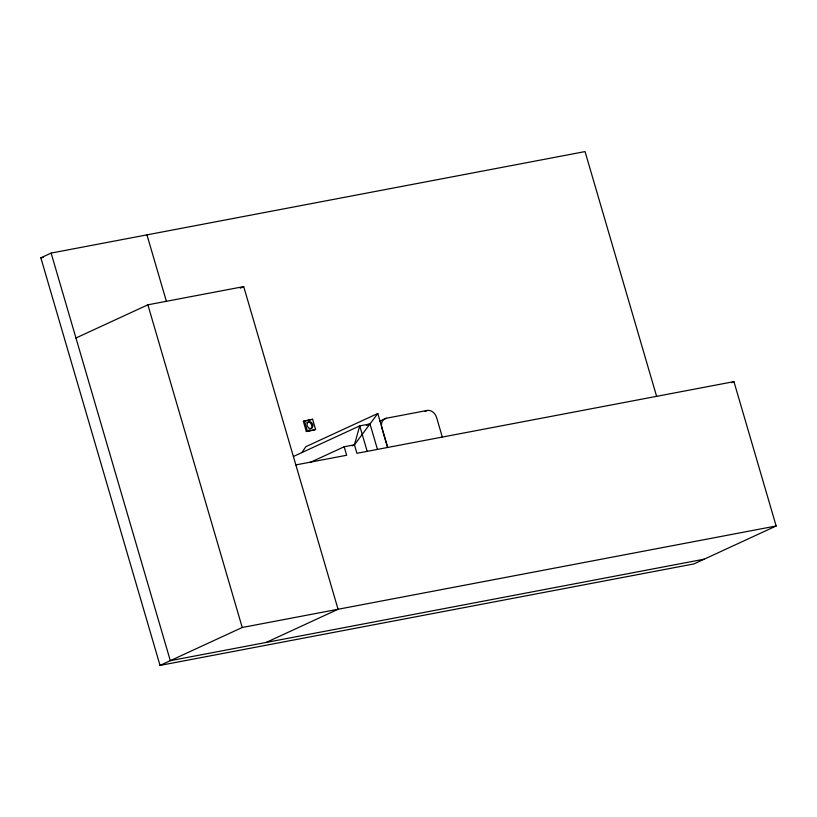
<?xml version="1.0" encoding="UTF-8"?>
<svg xmlns="http://www.w3.org/2000/svg" width="817" height="817" viewBox="0 0 817 817"><rect width="100%" height="100%" fill="white"/><g stroke="black" fill="none" stroke-linecap="round" stroke-linejoin="round"><path stroke-width="1.23" d="M656.643 396.459L585.043 151.594L51.124 253.086L40.85 257.825L160.03 665.406L693.95 563.914L776.15 525.985L733.942 381.641L356.917 453.302L354.435 444.816L359.735 425.882L370.009 423.931L377.454 449.401M301.81 452.649L305.864 446.674L377.791 413.484L387.718 447.45M352.158 445.868L354.435 444.816L377.791 413.484M75.95 338.003L147.877 304.812L243.711 286.604L338.064 609.268L266.138 642.448M240.28 288.176L243.711 286.604M303.352 421.306L312.594 419.264L315.576 429.456L314.545 429.936L306.334 431.499L303.352 421.306L312.594 419.264M306.334 431.499L315.576 429.456M293.415 456.478L359.735 425.882L367.19 451.352M366.578 425.514L370.009 423.931M379.629 421.296L386.237 418.253L427.301 410.44A8.916 6.883 65.2 0 1 436.635 417.63L442.303 437.044M309.919 462.565L344.171 446.766L354.435 444.816M425.106 411.462L427.301 410.44M731.654 382.693L733.942 381.641M160.03 665.406L242.23 627.487L776.15 525.985M40.85 257.825L43.352 257.355M295.846 464.914L346.653 455.253L344.171 446.766M704.234 559.175L170.304 660.667L51.124 253.086M387.544 447.45L381.866 428.037A8.916 6.883 65.2 0 1 386.237 418.253M304.384 420.826L307.355 431.019M146.958 234.867L166.464 301.585M147.877 304.812L242.23 627.487M309.051 429.007A3.564 2.757 65.2 0 0 309.806 429.037L310.491 428.833A3.564 2.757 65.2 0 0 311.604 424.83A3.564 2.757 65.2 0 0 308.101 422.195L307.406 422.409A3.564 2.757 65.2 0 0 306.814 422.828M309.122 421.725L308.428 421.929A3.564 2.757 65.2 0 0 307.325 425.933A3.564 2.757 65.2 0 0 310.828 428.568L311.522 428.353A3.564 2.757 65.2 0 0 312.625 424.35A3.564 2.757 65.2 0 0 309.122 421.725"/></g></svg>
